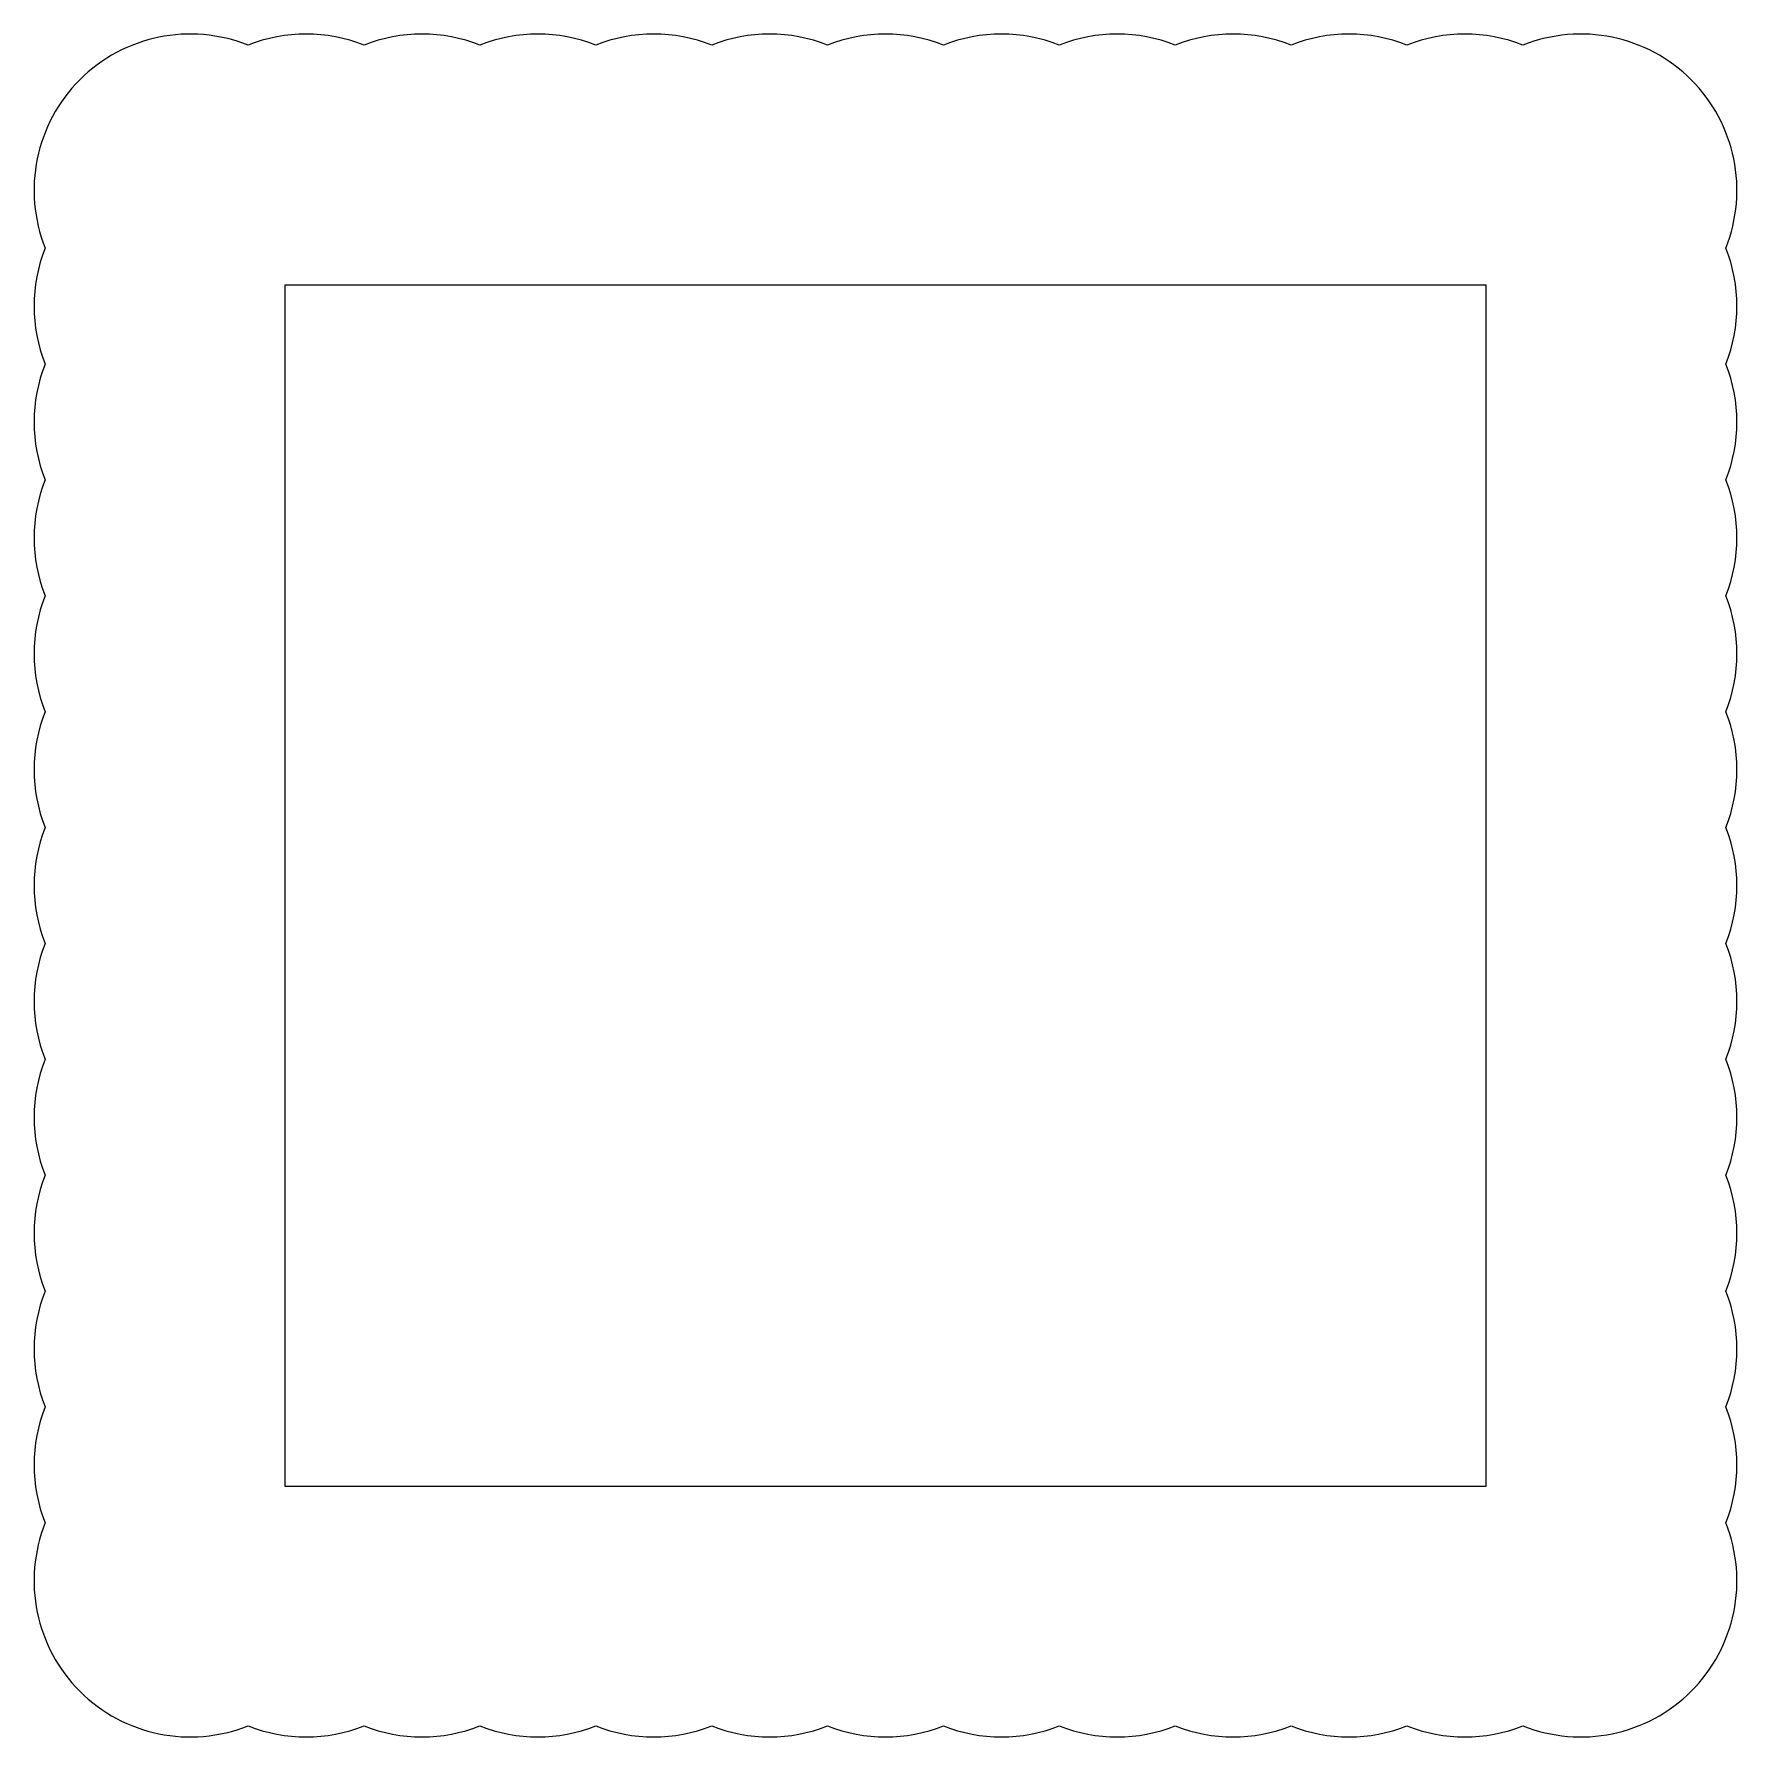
# Model space of a CAD drawing. Extents: x -350 to 190, y 155 to 395.
# Drawn here: x 63.5 to 190.5, y 267.9 to 394.8 of the extents above; entities that cross this region are included whole.
import ezdxf

# ---------------------------------------------------------------- set-up
doc = ezdxf.new("R2010")
doc.units = 0
doc.layers.get('0').update_dxf_attribs({"linetype": 'CONTINUOUS'})

msp = doc.modelspace()

# ---------------------------------------------------------------- linework, layer by layer
for p, q in [((82.228669, 376.132136), (82.228669, 286.587641)), ((82.228669, 376.132136), (171.773164, 376.132136)), ((171.773164, 286.587641), (171.773164, 376.132136)), ((82.228669, 286.587641), (171.773164, 286.587641))]:
    msp.add_line(p, q)
for centre, start, end in [((75.181452, 383.179353), 68.216766, 201.783234), ((83.81803, 383.179353), 68.216766, 111.783234), ((92.454607, 383.179353), 68.216766, 111.783234), ((101.091184, 383.179353), 68.216766, 111.783234), ((109.727762, 383.179353), 68.216766, 111.783234), ((118.364339, 383.179353), 68.216766, 111.783234), ((127.000917, 383.179353), 68.216766, 111.783234), ((135.637494, 383.179353), 68.216766, 111.783234), ((144.274071, 383.179353), 68.216766, 111.783234), ((152.910649, 383.179353), 68.216766, 111.783234), ((161.547226, 383.179353), 68.216766, 111.783234), ((170.183804, 383.179353), 68.216766, 111.783234), ((178.820381, 383.179353), 338.216766, 111.783234), ((75.181452, 374.542775), 158.216766, 201.783234), ((178.820381, 374.542775), 338.216766, 21.783234), ((75.181452, 365.906198), 158.216766, 201.783234), ((178.820381, 365.906198), 338.216766, 21.783234), ((75.181452, 357.269621), 158.216766, 201.783234), ((178.820381, 357.269621), 338.216766, 21.783234), ((75.181452, 348.633043), 158.216766, 201.783234), ((178.820381, 348.633043), 338.216766, 21.783234), ((75.181452, 339.996466), 158.216766, 201.783234), ((178.820381, 339.996466), 338.216766, 21.783234), ((75.181452, 331.359889), 158.216766, 201.783234), ((178.820381, 331.359889), 338.216766, 21.783234), ((75.181452, 322.723311), 158.216766, 201.783234), ((178.820381, 322.723311), 338.216766, 21.783234), ((75.181452, 314.086734), 158.216766, 201.783234), ((178.820381, 314.086734), 338.216766, 21.783234), ((75.181452, 305.450156), 158.216766, 201.783234), ((178.820381, 305.450156), 338.216766, 21.783234), ((75.181452, 296.813579), 158.216766, 201.783234), ((178.820381, 296.813579), 338.216766, 21.783234), ((75.181452, 288.177002), 158.216766, 201.783234), ((178.820381, 288.177002), 338.216766, 21.783234), ((75.181452, 279.540424), 158.216766, 291.783234), ((178.820381, 279.540424), 248.216766, 21.783234), ((83.81803, 279.540424), 248.216766, 291.783234), ((92.454607, 279.540424), 248.216766, 291.783234), ((101.091184, 279.540424), 248.216766, 291.783234), ((109.727762, 279.540424), 248.216766, 291.783234), ((118.364339, 279.540424), 248.216766, 291.783234), ((127.000917, 279.540424), 248.216766, 291.783234), ((135.637494, 279.540424), 248.216766, 291.783234), ((144.274071, 279.540424), 248.216766, 291.783234), ((152.910649, 279.540424), 248.216766, 291.783234), ((161.547226, 279.540424), 248.216766, 291.783234), ((170.183804, 279.540424), 248.216766, 291.783234)]:
    msp.add_arc(centre, 11.636577, start, end)

doc.saveas('drawing.dxf')
